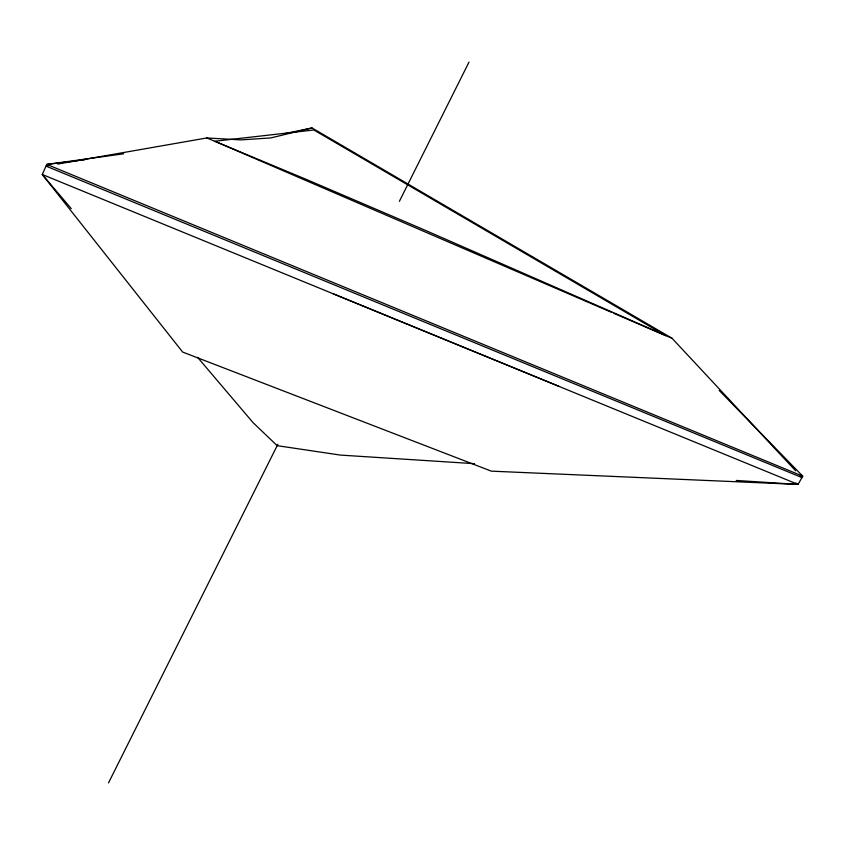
<?xml version="1.0" encoding="UTF-8"?>
<svg xmlns="http://www.w3.org/2000/svg" width="845" height="845" viewBox="0 0 845 845"><rect width="100%" height="100%" fill="white"/><g stroke="black" fill="none" stroke-linecap="round" stroke-linejoin="round"><path stroke-width="1.27" d="M108.498 782.914L277.847 444.322M399.389 201.3L469.017 62.086M123.645 153.801L46.813 164.405L42.25 174.482L182.657 352.059L491.357 471.151L798.039 484.417L802.75 476.179L719.19 390.443M795.684 470.855L672.05 338.285L312.006 127.944L270.791 137.925L240.941 139.89L206.793 137.957L57.713 164.067M283.571 133.901L312.006 127.944M48.63 165.662L46.042 166.116L801.947 477.573L800.162 475.661M66.406 162.05L46.813 164.405L802.75 476.179L800.49 474.816M69.015 161.744L71.635 161.427M75.554 160.962L78.162 160.645M82.081 160.17L84.69 159.863M474.531 463.683L340.398 455.085L277.171 445.664L253.141 422.722L197.645 357.403M736.227 480.456L798.039 484.417L795.789 483.044M333.025 293.722L558.957 386.313M798.039 484.417L42.25 174.482L71.276 208.652M206.793 137.957L305.446 179.045L425.299 230.326L672.05 338.285M611.516 312.323L214.799 141.231L313.875 129.982L665.934 335.792L613.935 313.358"/></g></svg>
